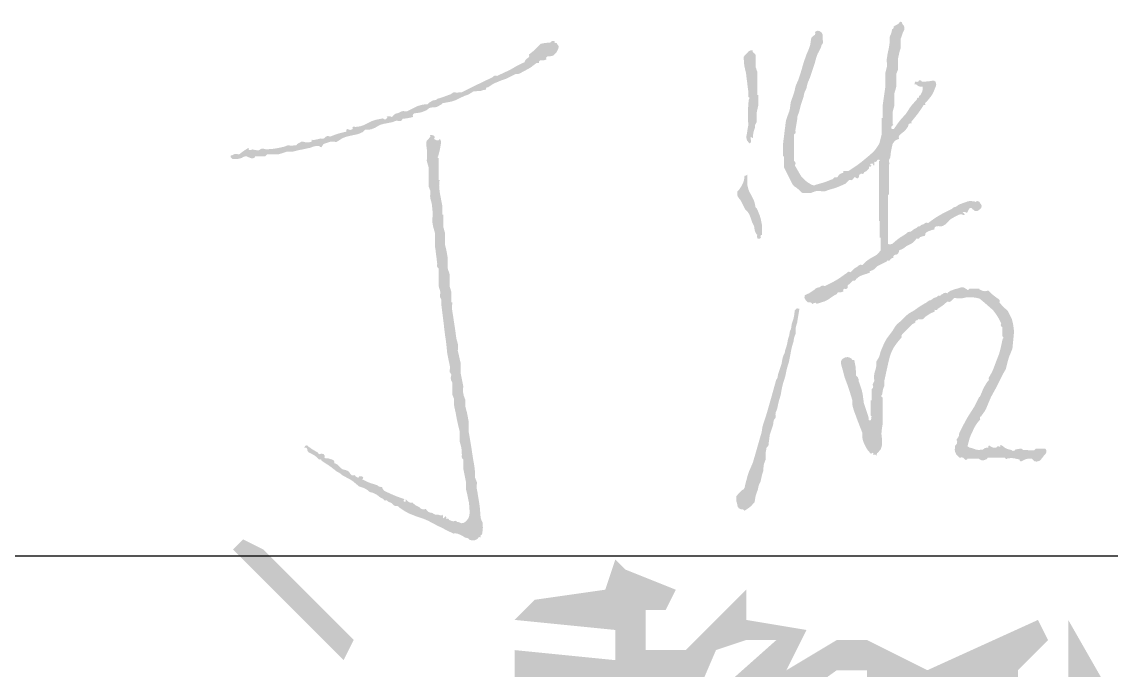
# Model space of a CAD drawing. Extents: x 4682119 to 9193858, y -786075 to -318274.
# Drawn here: x 4749026 to 4750325, y -418924 to -418151 of the extents above; entities that cross this region are included whole.
import ezdxf

# ---------------------------------------------------------------- set-up
doc = ezdxf.new("R2010")
doc.units = 0
doc.header["$LTSCALE"] = 1000
doc.header["$MEASUREMENT"] = 0
doc.layers.get('0').update_dxf_attribs({"linetype": 'CONTINUOUS'})

msp = doc.modelspace()

# ---------------------------------------------------------------- hatches: boundary and pattern name
h = msp.add_hatch(color=256)
h.dxf.hatch_style = 1
h.paths.add_polyline_path([(4749492.1, -418264.1), (4749491.7, -418262.3), (4749492, -418261.1), (4749493.2, -418259.7), (4749499.4, -418259), (4749502.6, -418258.2), (4749508.4, -418255.9), (4749510.9, -418253.7), (4749512.7, -418252.9), (4749516, -418252.6), (4749519.5, -418252.3), (4749521.3, -418251.7), (4749524.2, -418249.9), (4749525.5, -418249.3), (4749526.1, -418248.8), (4749526.9, -418247.7), (4749537.8, -418245.7), (4749543.2, -418243.9), (4749553.1, -418239), (4749557.7, -418237.4), (4749559.9, -418236.2), (4749564, -418233.6), (4749567.4, -418233.3), (4749569.2, -418233.2), (4749572.7, -418233), (4749575.2, -418232.1), (4749576.5, -418231.8), (4749579.2, -418231.4), (4749579, -418230), (4749580, -418228.8), (4749581.4, -418228.7), (4749586.3, -418225.4), (4749589, -418223.9), (4749594.5, -418221.6), (4749597.5, -418220.4), (4749599, -418219.8), (4749602.1, -418218.9), (4749606.9, -418216.5), (4749609.3, -418215.3), (4749614.1, -418212.9), (4749617.7, -418212.7), (4749619.7, -418212.1), (4749622.8, -418210.2), (4749629.7, -418206.6), (4749633, -418204.5), (4749639.1, -418199.8), (4749640.4, -418199.8), (4749641.1, -418199.8), (4749642.4, -418199.8), (4749642.2, -418198.4), (4749642.5, -418197.5), (4749643.5, -418196.5), (4749646.5, -418196.7), (4749648.2, -418196.4), (4749651.1, -418195.5), (4749650.7, -418193.5), (4749652.4, -418191.6), (4749654.4, -418191.6), (4749657.4, -418191.5), (4749659.1, -418190.8), (4749661.4, -418188.9), (4749663.3, -418186.6), (4749664.1, -418185.2), (4749665.3, -418182.4), (4749665.7, -418180.4), (4749665.4, -418179), (4749664.2, -418177.5), (4749663.5, -418176.2), (4749662.3, -418175.6), (4749660.9, -418175.8), (4749660.9, -418175), (4749660.9, -418174.5), (4749660.9, -418173.7), (4749658.6, -418173.4), (4749657.2, -418173.8), (4749655.5, -418175.3), (4749650.8, -418175.7), (4749648.5, -418176), (4749644, -418176.9), (4749638.9, -418182.3), (4749636.2, -418184.9), (4749630.4, -418189.5), (4749630.6, -418191.7), (4749629.7, -418193.3), (4749627.7, -418194.4), (4749626.3, -418195.9), (4749625.7, -418196.8), (4749625, -418198.7), (4749617.8, -418202.1), (4749614.3, -418204), (4749607.5, -418208), (4749601.4, -418210.8), (4749598.4, -418212.2), (4749592.3, -418215.1), (4749590, -418214.7), (4749588.5, -418215.2), (4749586.8, -418216.7), (4749572, -418223.8), (4749564.6, -418227.4), (4749549.8, -418234.7), (4749547.6, -418234.7), (4749546.5, -418234.8), (4749544.4, -418235.2), (4749541.5, -418234.6), (4749539.6, -418235), (4749537.3, -418236.8), (4749531.8, -418238.8), (4749529.1, -418239.8), (4749523.7, -418241.7), (4749521.7, -418242.1), (4749520.7, -418242.6), (4749519.3, -418243.9), (4749516.6, -418244.1), (4749515.1, -418244.6), (4749512.8, -418246.1), (4749511.3, -418246.9), (4749510.6, -418247.5), (4749509.5, -418248.8), (4749504.7, -418249.2), (4749502.2, -418249.7), (4749497.5, -418251), (4749492.3, -418253.6), (4749489.7, -418254.9), (4749484.5, -418257.5), (4749480.5, -418257), (4749478.2, -418257.4), (4749474.7, -418259.2), (4749471.2, -418260.2), (4749469.4, -418261.4), (4749467, -418264.1), (4749464.5, -418263.2), (4749463.1, -418263.1), (4749460.5, -418263.5), (4749461.2, -418263.7), (4749461.5, -418264.6), (4749461, -418265.2), (4749459.8, -418266.7), (4749457.7, -418266.9), (4749456.1, -418265.7), (4749447.1, -418267.5), (4749442.6, -418269.1), (4749434.4, -418273.3), (4749429.7, -418275), (4749427.3, -418275.5), (4749422.4, -418276), (4749422.3, -418275.6), (4749421.7, -418275.3), (4749421.3, -418275.5), (4749420.2, -418276), (4749419.8, -418277.1), (4749420.2, -418278.2), (4749418.3, -418279.3), (4749416.8, -418279.5), (4749414.8, -418278.8), (4749413.9, -418278.5), (4749413.2, -418278.6), (4749412.6, -418279.3), (4749412.6, -418280.2), (4749412.6, -418280.6), (4749412.6, -418281.5), (4749404.6, -418283.4), (4749400.7, -418284.6), (4749393, -418287.5), (4749390.9, -418286.8), (4749389.4, -418286.9), (4749387.5, -418288), (4749385.8, -418289.6), (4749384.3, -418290), (4749382.1, -418289.7), (4749378.2, -418290.6), (4749376.2, -418291), (4749372.3, -418291.8), (4749372, -418291.4), (4749371.7, -418291.2), (4749371.2, -418291.3), (4749371.2, -418292.2), (4749371.2, -418292.6), (4749371.2, -418293.5), (4749367.8, -418294.3), (4749365.9, -418294.4), (4749362.5, -418294), (4749360.4, -418293.3), (4749358.9, -418293.5), (4749357, -418294.6), (4749355.1, -418295.5), (4749354.1, -418296.2), (4749352.7, -418297.8), (4749350.5, -418297.9), (4749349.4, -418298), (4749347.2, -418298.4), (4749343.7, -418297.9), (4749341.8, -418298.1), (4749338.5, -418299.5), (4749329.9, -418301.3), (4749325.5, -418302), (4749316.7, -418302.7), (4749313.4, -418301.7), (4749311, -418302), (4749308, -418303.8), (4749304.9, -418303.6), (4749303.4, -418303.4), (4749300.4, -418302.7), (4749298.8, -418303.5), (4749297.8, -418303.6), (4749296, -418303.3), (4749296.4, -418302.4), (4749296.2, -418301.7), (4749295.5, -418301.1), (4749291, -418303.9), (4749288.8, -418305.5), (4749284.6, -418308.7), (4749281.1, -418308.1), (4749279.1, -418308.3), (4749275.9, -418309.8), (4749274.9, -418310), (4749274.4, -418311.1), (4749274.8, -418312), (4749275.7, -418312.9), (4749276.1, -418313.3), (4749277, -418314.2), (4749281.1, -418314.2), (4749283.3, -418314), (4749287.3, -418313.1), (4749290.7, -418311.2), (4749293.5, -418311), (4749297.1, -418312.5), (4749299.6, -418313.4), (4749301.4, -418313.3), (4749303.7, -418312), (4749303.7, -418311.6), (4749303.7, -418311.3), (4749303.7, -418310.9), (4749308.5, -418310.9), (4749310.8, -418310.9), (4749315.6, -418310.9), (4749316.5, -418310), (4749316.9, -418309.6), (4749317.8, -418308.7), (4749323.3, -418308.7), (4749326, -418308.7), (4749331.4, -418308.7), (4749335.4, -418307.4), (4749337.3, -418306.8), (4749341.2, -418305.5), (4749346.7, -418305.5), (4749349.5, -418305.2), (4749354.8, -418303.8), (4749361, -418302.6), (4749364, -418301.9), (4749370.1, -418300.6), (4749374.2, -418299), (4749376.6, -418298.7), (4749381, -418298.9), (4749381.3, -418299.8), (4749382.5, -418300.1), (4749383.2, -418299.5), (4749384, -418298.2), (4749384.5, -418297.5), (4749385.3, -418296.2), (4749388.6, -418295.1), (4749390.2, -418294.6), (4749393.5, -418293.5), (4749396.4, -418293.4), (4749397.8, -418293.5), (4749400.6, -418294), (4749407.6, -418289.5), (4749411.6, -418287.8), (4749419.7, -418285.9), (4749424.8, -418284.9), (4749427.4, -418284.1), (4749432.2, -418282), (4749433.3, -418280.9), (4749433.8, -418280.4), (4749434.9, -418279.3), (4749440, -418279.1), (4749442.7, -418278.6), (4749447.4, -418276.6), (4749451.1, -418274.3), (4749453.1, -418273.4), (4749457.2, -418272.2), (4749461.6, -418271.4), (4749463.8, -418270.9), (4749468.1, -418270.1), (4749470.9, -418268.8), (4749472.7, -418268.5), (4749475.7, -418269), (4749477.6, -418268.7), (4749478.7, -418267.9), (4749479.6, -418266.2), (4749484.6, -418265.7), (4749487.1, -418265.2)])
h.paths.add_polyline_path([(4749525.3, -418361.2), (4749524.2, -418355.6), (4749523.3, -418349.1), (4749523.2, -418345.7), (4749523.7, -418339.2), (4749523.2, -418339.2), (4749522.6, -418339.2), (4749522.6, -418328.8), (4749522.6, -418323.5), (4749522.6, -418313.1), (4749521.7, -418312.8), (4749521.4, -418311.6), (4749522, -418310.9), (4749523.6, -418304.9), (4749524.3, -418301.8), (4749525.3, -418295.7), (4749525.3, -418293.4), (4749525.1, -418292.2), (4749524.2, -418290.2), (4749522.4, -418291.8), (4749520.3, -418292), (4749518.2, -418290.8), (4749517.6, -418290.6), (4749517.2, -418289.7), (4749517.7, -418289.1), (4749517.7, -418287.5), (4749516.9, -418286.4), (4749515.5, -418285.9), (4749514, -418285.4), (4749513, -418285.5), (4749511.7, -418286.4), (4749512.4, -418286.6), (4749512.7, -418287.5), (4749512.2, -418288), (4749510.8, -418289.9), (4749510, -418290.7), (4749508.4, -418292.4), (4749507.8, -418294.5), (4749507.7, -418295.7), (4749507.9, -418297.8), (4749508.8, -418305.2), (4749508.9, -418309), (4749508.4, -418316.3), (4749509.3, -418319.4), (4749509.7, -418320.9), (4749510.6, -418324), (4749510.6, -418333.1), (4749510.6, -418337.7), (4749510.6, -418346.8), (4749511.5, -418349), (4749511.9, -418350.1), (4749512.8, -418352.3), (4749512.4, -418358.4), (4749512.8, -418361.6), (4749514.4, -418367.5), (4749515.3, -418376.2), (4749515.4, -418380.6), (4749515, -418389.3), (4749516, -418394.6), (4749516.7, -418397.2), (4749518.2, -418402.4), (4749518.2, -418408.5), (4749518.2, -418411.5), (4749518.2, -418417.6), (4749518.4, -418419.4), (4749518.5, -418420.3), (4749518.8, -418422), (4749519.6, -418429), (4749520.1, -418432.4), (4749520.9, -418439.4), (4749520.5, -418441.7), (4749521, -418443.2), (4749522.6, -418444.9), (4749522.6, -418453.1), (4749522.6, -418457.3), (4749522.6, -418465.6), (4749523.4, -418468.6), (4749523.9, -418470.1), (4749524.8, -418473.2), (4749524.1, -418476.6), (4749524.3, -418478.7), (4749525.8, -418481.9), (4749525.8, -418484.5), (4749525.8, -418485.8), (4749525.8, -418488.4), (4749526.1, -418490.2), (4749526.2, -418491), (4749526.4, -418492.8), (4749527.3, -418499.8), (4749527.7, -418503.2), (4749528.6, -418510.2), (4749529, -418514.1), (4749529.2, -418516.1), (4749529.7, -418520), (4749530.5, -418526.1), (4749531, -418529.2), (4749531.8, -418535.3), (4749532.6, -418544), (4749533.3, -418548.4), (4749535.1, -418557), (4749536, -418561.3), (4749536.1, -418563.6), (4749535.6, -418567.9), (4749536.5, -418569.2), (4749537, -418569.9), (4749537.8, -418571.2), (4749537, -418575.1), (4749537.3, -418577.4), (4749538.9, -418581), (4749538.9, -418586.7), (4749538.9, -418589.5), (4749538.9, -418595.2), (4749539.8, -418597.3), (4749540.2, -418598.4), (4749541.1, -418600.6), (4749540.9, -418606.7), (4749541.3, -418609.9), (4749542.7, -418615.9), (4749544.4, -418625.1), (4749545.4, -418629.6), (4749547.6, -418638.7), (4749547.6, -418643.5), (4749547.6, -418645.9), (4749547.6, -418650.7), (4749549.4, -418657.1), (4749549.9, -418660.4), (4749550.3, -418667), (4749550, -418669.3), (4749550.5, -418670.8), (4749552, -418672.5), (4749552, -418676.9), (4749552, -418679), (4749552, -418683.4), (4749553.3, -418689.9), (4749553.9, -418693.2), (4749555.3, -418699.7), (4749555.1, -418705.9), (4749555.4, -418709), (4749556.9, -418715), (4749558.6, -418723.4), (4749559.1, -418727.7), (4749559.6, -418736.2), (4749558.8, -418740.7), (4749557.7, -418743.1), (4749554.7, -418746.6), (4749551.9, -418748.2), (4749549.5, -418748.4), (4749546.5, -418747.1), (4749545.1, -418747.1), (4749544.2, -418746.6), (4749543.3, -418745.5), (4749540, -418746.1), (4749538.1, -418745.8), (4749535.1, -418744.4), (4749534.1, -418743.1), (4749532.8, -418742.8), (4749531.3, -418743.3), (4749531.8, -418742.1), (4749531.7, -418741), (4749530.7, -418740), (4749529.7, -418741.1), (4749529.1, -418741.7), (4749528, -418742.7), (4749527.8, -418741.2), (4749527.7, -418740.5), (4749527.4, -418738.2), (4749526.1, -418739), (4749524.6, -418739.1), (4749522.6, -418738.4), (4749519.4, -418738.4), (4749517.7, -418737.9), (4749515, -418736.2), (4749511.8, -418735.5), (4749510.2, -418734.7), (4749507.9, -418732.4), (4749507.7, -418731.7), (4749506.8, -418731.4), (4749506.2, -418731.9), (4749503.2, -418731.7), (4749501.5, -418731), (4749499.2, -418729.1), (4749495.7, -418727.4), (4749494, -418726.2), (4749491, -418723.7), (4749488.7, -418723.8), (4749487.4, -418723.4), (4749485.5, -418722.1), (4749484.7, -418721.2), (4749484.2, -418720.7), (4749483.4, -418719.9), (4749483.4, -418721), (4749483.4, -418721.5), (4749483.4, -418722.6), (4749482.5, -418722.6), (4749482.1, -418722.6), (4749481.2, -418722.6), (4749480.8, -418721.5), (4749481.2, -418720.4), (4749482.3, -418719.9), (4749472.5, -418716.4), (4749467.7, -418714.4), (4749458.3, -418710.1), (4749456.6, -418708.4), (4749455.9, -418707.4), (4749455.1, -418705.2), (4749452.5, -418705), (4749451.1, -418704.5), (4749449.1, -418703), (4749441.7, -418700.7), (4749438, -418699.3), (4749431.1, -418695.9), (4749432.2, -418695.4), (4749432.6, -418694.3), (4749432.2, -418693.2), (4749430.6, -418692.4), (4749429.5, -418692.3), (4749427.8, -418692.6), (4749427.6, -418693.6), (4749426.5, -418694.1), (4749425.6, -418693.7), (4749424.1, -418692.9), (4749423.4, -418692.3), (4749422.4, -418691), (4749420.4, -418691.5), (4749419, -418691.2), (4749417.5, -418689.9), (4749415.8, -418687.3), (4749414.4, -418686.1), (4749411.5, -418685), (4749408.1, -418684.1), (4749406.4, -418683.1), (4749403.9, -418680.7), (4749402.1, -418678.7), (4749400.9, -418677.8), (4749398.4, -418676.9), (4749398.2, -418674.8), (4749397.5, -418673.6), (4749395.7, -418672.5), (4749393.7, -418672), (4749392.7, -418671.7), (4749390.8, -418670.9), (4749389.1, -418671.2), (4749388, -418671.1), (4749386.4, -418670.3), (4749386.8, -418668.6), (4749386.5, -418667.4), (4749385.3, -418666), (4749384, -418665.7), (4749383.4, -418665.6), (4749382.1, -418665.4), (4749381, -418666.2), (4749379.2, -418665.6), (4749378.8, -418664.3), (4749373.9, -418661.5), (4749371.5, -418660), (4749366.8, -418656.7), (4749365.7, -418655.6), (4749363.8, -418655.9), (4749363, -418657.2), (4749362.6, -418657.5), (4749362.4, -418657.9), (4749362.5, -418658.3), (4749363.8, -418658.2), (4749364.7, -418658.5), (4749365.7, -418659.4), (4749366.2, -418662), (4749367.2, -418663.6), (4749369.6, -418664.9), (4749374.1, -418667.3), (4749376.2, -418668.9), (4749379.9, -418672.5), (4749381.3, -418672.2), (4749382.5, -418672.8), (4749383.2, -418674.1), (4749390.8, -418679), (4749394.5, -418681.6), (4749401.7, -418687.2), (4749404.5, -418688.6), (4749405.8, -418689.5), (4749408.2, -418691.6), (4749416.6, -418695.9), (4749420.6, -418698.6), (4749427.8, -418704.6), (4749431.7, -418705.8), (4749433.6, -418706.5), (4749437.1, -418708.4), (4749439.5, -418710.6), (4749441.1, -418711.4), (4749444.2, -418712.2), (4749447.9, -418713.9), (4749449.7, -418715.1), (4749452.9, -418717.7), (4749455.3, -418718.8), (4749456.5, -418719.6), (4749458.3, -418721.5), (4749459.8, -418721), (4749461.1, -418721.4), (4749462.1, -418722.6), (4749465.8, -418724.1), (4749467.5, -418725.3), (4749470.3, -418728), (4749472.6, -418727.7), (4749474, -418728.2), (4749475.7, -418729.7), (4749483.1, -418734.6), (4749487.1, -418736.7), (4749495.3, -418740), (4749505.2, -418743.4), (4749510.1, -418745.5), (4749519.3, -418750.4), (4749527.6, -418754.5), (4749531.7, -418756.6), (4749540, -418760.7), (4749543.1, -418760.6), (4749544.7, -418760.8), (4749547.6, -418761.8), (4749550.3, -418763.2), (4749551.6, -418763.9), (4749554.2, -418765.6), (4749556.6, -418766), (4749557.9, -418766.6), (4749559.6, -418768.3), (4749563.3, -418769), (4749565.5, -418768.8), (4749568.9, -418767.2), (4749569.7, -418765.7), (4749570.9, -418765), (4749572.7, -418765.1), (4749572.4, -418763.6), (4749573, -418762.5), (4749574.3, -418761.8), (4749575.2, -418756.2), (4749575.3, -418753.3), (4749574.9, -418747.6), (4749574, -418745.5), (4749573.5, -418744.4), (4749572.7, -418742.2), (4749571.7, -418729.9), (4749570.9, -418723.8), (4749568.9, -418711.7), (4749568, -418707), (4749567.9, -418704.5), (4749568.3, -418699.7), (4749567.4, -418697.5), (4749567, -418696.5), (4749566.1, -418694.3), (4749565.7, -418684.6), (4749565.1, -418679.8), (4749563.4, -418670.3), (4749561.6, -418658.1), (4749560.6, -418652), (4749558.5, -418639.8), (4749558.5, -418635), (4749558.5, -418632.6), (4749558.5, -418627.8), (4749557, -418619.9), (4749556.2, -418616), (4749554.2, -418608.2), (4749554.5, -418603.4), (4749554.2, -418600.8), (4749552.5, -418596.3), (4749551.7, -418592), (4749551.5, -418589.7), (4749552, -418585.4), (4749550.7, -418578.8), (4749550.1, -418575.6), (4749548.7, -418569), (4749548.7, -418564.2), (4749548.7, -418561.8), (4749548.7, -418557), (4749547.4, -418551.4), (4749546.8, -418548.5), (4749545.4, -418542.9), (4749545.7, -418537.2), (4749545.4, -418534.2), (4749543.8, -418528.7), (4749542.2, -418517), (4749541.3, -418511.1), (4749539.5, -418499.3), (4749538.6, -418493.7), (4749538.5, -418490.8), (4749538.9, -418485.2), (4749538.5, -418485.2), (4749537.8, -418485.2), (4749537.8, -418480.4), (4749537.8, -418478), (4749537.8, -418473.2), (4749537, -418470.1), (4749536.5, -418468.6), (4749535.6, -418465.6), (4749535.6, -418459.9), (4749535.6, -418457.1), (4749535.6, -418451.4), (4749534.8, -418448.8), (4749534.3, -418447.5), (4749533.5, -418444.9), (4749533.5, -418440.1), (4749533.5, -418437.7), (4749533.5, -418432.9), (4749532.4, -418426.3), (4749531.8, -418423), (4749530.2, -418416.5), (4749530.2, -418410.9), (4749530.2, -418408.1), (4749530.2, -418402.4), (4749529.3, -418399.3), (4749528.9, -418397.8), (4749528, -418394.8), (4749528, -418389.1), (4749528, -418386.3), (4749528, -418380.6), (4749527.6, -418380.6), (4749526.9, -418380.6), (4749526.9, -418376.2), (4749526.9, -418374.1), (4749526.9, -418369.7), (4749525.8, -418364.1)])
h.paths.add_polyline_path([(4749935.9, -418573.4), (4749937.3, -418566.3), (4749938.2, -418562.8), (4749940.3, -418556), (4749941.1, -418551.6), (4749941.6, -418549.4), (4749942.4, -418545.1), (4749943.4, -418539.8), (4749944.1, -418537.1), (4749945.7, -418532), (4749946.3, -418528), (4749946.9, -418526), (4749948.4, -418522.2), (4749948.2, -418516.9), (4749948.6, -418514.2), (4749950.1, -418509.1), (4749951.1, -418502.6), (4749951.7, -418499.3), (4749952.8, -418492.8), (4749951.5, -418492.5), (4749950.8, -418492.4), (4749949.5, -418492.2), (4749948.6, -418493.1), (4749948.2, -418493.5), (4749947.3, -418494.4), (4749946.4, -418501.3), (4749945.7, -418504.7), (4749943.5, -418511.3), (4749943.1, -418514.9), (4749942.7, -418516.7), (4749941.3, -418520), (4749940.8, -418523.6), (4749940.4, -418525.3), (4749939.2, -418528.7), (4749938.3, -418534), (4749937.6, -418536.7), (4749935.9, -418541.8), (4749935.4, -418544.5), (4749935, -418545.9), (4749933.7, -418548.3), (4749932.6, -418552.2), (4749932.2, -418554.2), (4749931.5, -418558.1), (4749929.8, -418563.4), (4749928.9, -418566), (4749927.2, -418571.2), (4749926.9, -418573.9), (4749926.4, -418575.4), (4749925, -418577.7), (4749920.3, -418594.7), (4749917.9, -418603.2), (4749913, -418620.2), (4749911.3, -418625.4), (4749910.4, -418628.1), (4749908.7, -418633.3), (4749908, -418638.4), (4749907.5, -418640.9), (4749906, -418645.8), (4749902.5, -418658), (4749900.8, -418664.1), (4749897.2, -418676.3), (4749892.7, -418686.7), (4749890.9, -418692.1), (4749888, -418703), (4749887.5, -418706.1), (4749886.3, -418707.9), (4749883.6, -418709.5), (4749881.2, -418712.1), (4749880, -418713.4), (4749877.6, -418716.1), (4749877.4, -418720), (4749877.6, -418722.1), (4749878.7, -418725.9), (4749879.2, -418728.8), (4749880.5, -418730.5), (4749883.1, -418731.9), (4749884.9, -418731.9), (4749886, -418732.3), (4749887.4, -418733.5), (4749892.7, -418730), (4749895.2, -418727.9), (4749899.4, -418723.1), (4749900.3, -418717.1), (4749901.1, -418714.1), (4749903.2, -418708.4), (4749904, -418704.4), (4749904.7, -418702.3), (4749906.5, -418698.6), (4749907.6, -418693.4), (4749908.2, -418690.7), (4749909.8, -418685.6), (4749910, -418680.2), (4749910.6, -418677.5), (4749912.5, -418672.5), (4749912.4, -418666.8), (4749912.6, -418663.9), (4749913.6, -418658.3), (4749914.4, -418657.5), (4749914.9, -418657), (4749915.8, -418656.2), (4749916.4, -418650.9), (4749916.8, -418648.3), (4749917.4, -418643.1), (4749919.1, -418637.9), (4749920, -418635.2), (4749921.7, -418630), (4749921.9, -418626.8), (4749922.5, -418625), (4749924.5, -418622.4), (4749924.2, -418618.4), (4749924.5, -418616.2), (4749926.1, -418612.6), (4749927.6, -418605.6), (4749928.5, -418602.1), (4749930.5, -418595.2), (4749932.1, -418586.3), (4749933.2, -418581.9)])
h.paths.add_polyline_path([(4750051.9, -418631.1), (4750051.9, -418618), (4750051.9, -418611.5), (4750051.9, -418598.4), (4750050.7, -418597.8), (4750050.5, -418596.1), (4750051.4, -418595.2), (4750052.1, -418590.7), (4750052.6, -418588.5), (4750054.1, -418584.3), (4750054, -418579.9), (4750054.2, -418577.7), (4750055.2, -418573.4), (4750056.7, -418566.4), (4750057.5, -418562.9), (4750059, -418556), (4750060.9, -418548.8), (4750062.2, -418545.2), (4750065.5, -418538.5), (4750069, -418533.6), (4750070.9, -418531.2), (4750074.8, -418526.6), (4750074.4, -418525.3), (4750074.6, -418524.4), (4750075.3, -418523.3), (4750080.3, -418518.3), (4750082.8, -418515.8), (4750087.8, -418510.8), (4750089.2, -418510.1), (4750089.8, -418509.8), (4750091.1, -418509.1), (4750090.9, -418507.7), (4750091.9, -418506.5), (4750093.3, -418506.4), (4750094.3, -418505.4), (4750095.2, -418505.1), (4750096.6, -418505.3), (4750099.2, -418505.4), (4750100.9, -418504.6), (4750102.5, -418502.6), (4750106.9, -418499.6), (4750109.2, -418498.2), (4750114, -418496.1), (4750114, -418495.2), (4750114, -418494.7), (4750114, -418493.9), (4750115.5, -418494.4), (4750116.8, -418494), (4750117.8, -418492.8), (4750122.6, -418489.6), (4750124.9, -418487.8), (4750129.2, -418484.1), (4750131.2, -418484.6), (4750132.6, -418484.3), (4750134.1, -418483), (4750135.4, -418481.7), (4750136.1, -418481), (4750137.4, -418479.7), (4750141.1, -418480.3), (4750142.9, -418480.4), (4750146.7, -418480.3), (4750150.9, -418479.3), (4750153.2, -418479.1), (4750157.5, -418479.2), (4750161.7, -418479.3), (4750163.9, -418479.7), (4750167.9, -418480.8), (4750174.3, -418486.2), (4750177.4, -418488.9), (4750183.7, -418494.4), (4750188.1, -418500.4), (4750190, -418503.6), (4750193.5, -418510.2), (4750192.8, -418511.9), (4750193.2, -418513.4), (4750194.6, -418514.6), (4750194.6, -418518.9), (4750194.6, -418521.1), (4750194.6, -418525.5), (4750195.7, -418526.1), (4750196, -418527.8), (4750195.1, -418528.7), (4750192.5, -418540.7), (4750190.8, -418546.7), (4750186.4, -418558.1), (4750183.7, -418565.3), (4750182, -418568.9), (4750178.2, -418575.6), (4750178.8, -418577.1), (4750178.4, -418578.4), (4750177.1, -418579.4), (4750173.4, -418585.4), (4750171.8, -418588.6), (4750169, -418595.2), (4750168.4, -418596.6), (4750167.9, -418597.4), (4750166.8, -418598.4), (4750164.6, -418602.8), (4750163.5, -418605), (4750161.4, -418609.3), (4750153.6, -418621.6), (4750150, -418628), (4750143.4, -418640.9), (4750142.9, -418644.2), (4750142.2, -418645.9), (4750140.1, -418648.5), (4750140.9, -418651.3), (4750140.6, -418653.2), (4750139, -418655.6), (4750138.4, -418655.8), (4750138.1, -418656.7), (4750138.5, -418657.2), (4750138, -418660.7), (4750138.2, -418662.7), (4750139.6, -418666), (4750141.3, -418667.7), (4750142.2, -418668.6), (4750143.9, -418670.3), (4750146.4, -418669.9), (4750148, -418670.4), (4750149.9, -418672), (4750150.9, -418672.9), (4750152.6, -418672.6), (4750153.2, -418671.4), (4750158.4, -418671.4), (4750161, -418671.4), (4750166.3, -418671.4), (4750169.7, -418673.3), (4750172.4, -418673.5), (4750176.1, -418672), (4750176.7, -418671.6), (4750177, -418671.1), (4750177.1, -418670.3), (4750185.4, -418670.3), (4750189.6, -418670.3), (4750197.8, -418670.3), (4750198.5, -418671.5), (4750200.1, -418671.8), (4750201.1, -418670.9), (4750206.8, -418670.8), (4750209.7, -418671.2), (4750215.3, -418672.5), (4750215.5, -418673.7), (4750216.2, -418674.4), (4750217.4, -418674.7), (4750222, -418672.3), (4750224.8, -418671.6), (4750230, -418671.4), (4750231.3, -418672.7), (4750231.9, -418673.4), (4750233.2, -418674.7), (4750235.9, -418674.9), (4750237.3, -418674.6), (4750239.8, -418673.6), (4750242.6, -418670.1), (4750244, -418668.3), (4750246.9, -418664.9), (4750247.4, -418662.7), (4750247.1, -418661.2), (4750245.8, -418659.4), (4750241.4, -418659.4), (4750239.2, -418659.4), (4750234.9, -418659.4), (4750234, -418660.3), (4750233.6, -418660.7), (4750232.7, -418661.6), (4750227.5, -418661.4), (4750224.9, -418661.3), (4750219.6, -418661.1), (4750217.8, -418659.7), (4750216.3, -418659.4), (4750214.2, -418660), (4750212.6, -418660.1), (4750211.9, -418660.2), (4750210.4, -418660.5), (4750209.1, -418662), (4750207, -418662.2), (4750205.5, -418661.1), (4750201.8, -418660.2), (4750200, -418659.6), (4750196.8, -418657.8), (4750195.2, -418656.4), (4750194.3, -418655.8), (4750192.4, -418655.1), (4750192.4, -418655.9), (4750192.4, -418656.4), (4750192.4, -418657.2), (4750191.1, -418657), (4750190.4, -418656.9), (4750189.1, -418656.7), (4750188.5, -418657.4), (4750188.1, -418657.7), (4750187.5, -418658.3), (4750184.6, -418658.4), (4750183, -418658), (4750180.4, -418656.7), (4750179.8, -418656), (4750179.1, -418655.8), (4750178.2, -418656.2), (4750178.2, -418657), (4750178.2, -418657.5), (4750178.2, -418658.3), (4750175.5, -418658.4), (4750173.9, -418658.9), (4750171.7, -418660.5), (4750166.5, -418661.1), (4750163.6, -418660.7), (4750158.6, -418658.9), (4750156.3, -418658.4), (4750155.2, -418658), (4750153.2, -418656.7), (4750155.6, -418647.5), (4750157.3, -418643), (4750161.4, -418634.4), (4750163.9, -418630.2), (4750165.3, -418628.3), (4750168.4, -418624.6), (4750167.9, -418623.1), (4750168.3, -418621.8), (4750169.5, -418620.8), (4750173.7, -418614.9), (4750175.5, -418611.7), (4750178.2, -418605), (4750181.1, -418598.3), (4750182.8, -418595), (4750186.4, -418588.6), (4750188.6, -418584.3), (4750189.7, -418582.1), (4750191.9, -418577.7), (4750194.5, -418572.4), (4750195.9, -418569.8), (4750198.9, -418564.7), (4750201.3, -418554.9), (4750202.8, -418550), (4750206.6, -418540.7), (4750206.9, -418539), (4750207, -418538.1), (4750207.1, -418536.4), (4750207.8, -418529.8), (4750208.1, -418526.6), (4750208.7, -418520), (4750208, -418513.9), (4750207.5, -418510.8), (4750206, -418504.8), (4750204, -418500.8), (4750203.1, -418498.9), (4750201.1, -418495), (4750196.9, -418491.4), (4750194.9, -418489.4), (4750191.3, -418485.2), (4750191.8, -418483.4), (4750191.2, -418481.9), (4750189.7, -418480.8), (4750184.8, -418477.2), (4750182.5, -418475.3), (4750178.2, -418471), (4750174.1, -418471.8), (4750171.7, -418471.5), (4750167.2, -418469.6), (4750167.3, -418468.8), (4750162.6, -418468.8), (4750160.2, -418468.8), (4750155.4, -418468.8), (4750154.7, -418470), (4750153.1, -418470.3), (4750152.1, -418469.4), (4750148.7, -418467.3), (4750146, -418467), (4750142.3, -418468.3), (4750138.3, -418469.3), (4750136.3, -418470), (4750132.5, -418471.5), (4750131.1, -418472.5), (4750130.4, -418473), (4750129.2, -418474.3), (4750126.9, -418473.6), (4750125.2, -418473.9), (4750123.2, -418475.4), (4750122, -418475.9), (4750121.4, -418476.4), (4750120.5, -418477.5), (4750119, -418477), (4750117.7, -418477.4), (4750116.7, -418478.6), (4750113.7, -418479.7), (4750112.2, -418480.5), (4750109.6, -418482.4), (4750107.7, -418482.8), (4750106.7, -418483.3), (4750105.3, -418484.6), (4750099, -418488.3), (4750095.9, -418490.2), (4750090, -418494.4), (4750083.1, -418498.5), (4750079.8, -418501.1), (4750074.2, -418506.9), (4750069.3, -418511), (4750067.2, -418513.5), (4750063.9, -418518.9), (4750057.1, -418528), (4750054.2, -418533), (4750049.7, -418543.4), (4750048.3, -418548.7), (4750047.2, -418551.3), (4750044.3, -418556), (4750044.4, -418560.8), (4750044.1, -418563.3), (4750042.6, -418567.9), (4750041.8, -418572.2), (4750041.7, -418574.5), (4750042.1, -418578.8), (4750041.2, -418580.6), (4750040.8, -418581.4), (4750039.9, -418583.2), (4750040.8, -418585.2), (4750040.4, -418587.1), (4750038.8, -418588.6), (4750038.8, -418593.9), (4750038.8, -418596.5), (4750038.8, -418601.7), (4750037.7, -418601.7), (4750037.7, -418609.1), (4750037.7, -418612.8), (4750037.7, -418620.2), (4750038.6, -418620.5), (4750038.9, -418621.7), (4750038.3, -418622.4), (4750038.4, -418623.7), (4750038.3, -418624.5), (4750037.7, -418625.7), (4750036.9, -418625.7), (4750036.4, -418625.7), (4750035.6, -418625.7), (4750035.2, -418622.6), (4750034.9, -418621), (4750033.9, -418618), (4750032.2, -418612.8), (4750031.3, -418610.2), (4750029.6, -418605), (4750028.2, -418594.5), (4750027, -418589.3), (4750023.6, -418579.4), (4750023.2, -418576.3), (4750022.4, -418574.6), (4750020.3, -418572.3), (4750020, -418564.8), (4750019.6, -418561.1), (4750018.1, -418553.8), (4750016.7, -418554), (4750015.5, -418553.4), (4750014.9, -418552.1), (4750012.1, -418550.7), (4750010.4, -418550.4), (4750007.2, -418550.5), (4750007.2, -418551), (4750006.6, -418551.3), (4750006.2, -418551.1), (4750003.6, -418553), (4750002.5, -418554.9), (4750002.3, -418558.1), (4750004.1, -418564.7), (4750005, -418567.9), (4750006.7, -418574.5), (4750010.8, -418585.5), (4750012.6, -418591), (4750016, -418602.2), (4750015.9, -418606.9), (4750016.3, -418609.3), (4750017.6, -418613.7), (4750021.6, -418624.6), (4750023.7, -418630.1), (4750027.9, -418640.9), (4750027.8, -418645.7), (4750028.1, -418648.3), (4750029.6, -418652.9), (4750032.4, -418658.5), (4750034.2, -418661.2), (4750038.3, -418666), (4750038.8, -418664.9), (4750039.9, -418664.4), (4750041, -418664.9), (4750041, -418665.7), (4750041, -418666.2), (4750041, -418667), (4750042.8, -418666.7), (4750044, -418667), (4750045.4, -418668.1), (4750044.9, -418666.3), (4750045.5, -418664.8), (4750047, -418663.8), (4750047.8, -418662.3), (4750048.4, -418661.6), (4750049.7, -418660.5), (4750051, -418656.3), (4750051.4, -418654), (4750051.4, -418649.6), (4750050.6, -418642.3), (4750050.7, -418638.4)])
h.paths.add_polyline_path([(4750010.6, -418464.4), (4750012.1, -418463.4), (4750013.9, -418461.6), (4750014.8, -418460.8), (4750016.5, -418459), (4750018.1, -418459.4), (4750019.5, -418458.8), (4750020.3, -418457.4), (4750023.8, -418454.5), (4750025.9, -418453.4), (4750030.1, -418451.9), (4750032.7, -418451.1), (4750034, -418450.6), (4750036.6, -418449.8), (4750036.6, -418449.1), (4750036.6, -418448.1), (4750040.5, -418446.5), (4750042.4, -418445.2), (4750045.4, -418442.1), (4750049.7, -418440), (4750051.9, -418438.9), (4750056.3, -418436.7), (4750056.9, -418436.3), (4750057.2, -418435.8), (4750057.3, -418435.1), (4750058.8, -418435.6), (4750060.2, -418435.2), (4750061.2, -418434), (4750062.5, -418432.8), (4750063.3, -418432.4), (4750065, -418431.8), (4750064.8, -418430.4), (4750065.1, -418429.5), (4750066.1, -418428.5), (4750068.7, -418428.1), (4750070.2, -418427), (4750071.5, -418424.7), (4750071.5, -418424.1), (4750071.5, -418423.1), (4750075.2, -418421.7), (4750077.1, -418420.6), (4750080.2, -418418.2), (4750085.8, -418415.4), (4750088.5, -418413.5), (4750092.7, -418408.9), (4750094.4, -418409.3), (4750095.7, -418408.7), (4750096.6, -418407.3), (4750098.9, -418406.6), (4750100.1, -418406.3), (4750102.5, -418405.7), (4750103.1, -418402.9), (4750104.4, -418401.4), (4750106.9, -418400.2), (4750109.7, -418399.2), (4750111.1, -418398.7), (4750114, -418398), (4750113.8, -418396.7), (4750114.1, -418395.8), (4750115.1, -418394.8), (4750116.7, -418394.4), (4750118.3, -418394.2), (4750121.9, -418394.5), (4750124, -418393.9), (4750127, -418392), (4750131.7, -418387.1), (4750134.6, -418384.9), (4750140.7, -418381.7), (4750142.9, -418380.6), (4750144.2, -418380.2), (4750146.7, -418380.1), (4750147.6, -418381), (4750149, -418381), (4750149.9, -418380.1), (4750148.8, -418379), (4750148.3, -418378.4), (4750147.2, -418377.3), (4750149.4, -418377.3), (4750150.6, -418377.5), (4750152.6, -418378.4), (4750153.7, -418376.3), (4750154.3, -418375.2), (4750155.4, -418373), (4750156.9, -418372.5), (4750158.2, -418372.8), (4750159.2, -418374.1), (4750160.4, -418374.7), (4750161, -418375.1), (4750161.9, -418376.2), (4750164.2, -418376.3), (4750165.5, -418375.9), (4750167.3, -418374.6), (4750168.2, -418373.7), (4750168.7, -418373.3), (4750169.5, -418372.4), (4750170.1, -418370.3), (4750169.8, -418368.8), (4750168.4, -418367), (4750167.4, -418365.2), (4750166.1, -418364.5), (4750164.1, -418364.3), (4750163.8, -418365.1), (4750162.6, -418365.4), (4750161.9, -418364.8), (4750156.7, -418364.2), (4750153.8, -418364.6), (4750148.8, -418366.4), (4750144.7, -418367.8), (4750142.6, -418368.8), (4750139, -418371.3), (4750137.1, -418371.7), (4750136.1, -418372.2), (4750134.7, -418373.5), (4750130.3, -418375.7), (4750128.1, -418376.8), (4750123.8, -418379), (4750116.6, -418383.2), (4750113.1, -418385.5), (4750106.4, -418390.4), (4750104.1, -418390.1), (4750102.6, -418390.5), (4750100.9, -418392), (4750099, -418392.4), (4750098, -418392.9), (4750096.6, -418394.2), (4750094.6, -418394.6), (4750093.6, -418395.1), (4750092.2, -418396.4), (4750089.4, -418397.8), (4750088.1, -418398.7), (4750085.7, -418400.8), (4750083, -418401.1), (4750081.6, -418401.7), (4750079.7, -418403.5), (4750072.8, -418407.8), (4750069.5, -418410.2), (4750063.3, -418415.5), (4750061.8, -418415.7), (4750061, -418415.8), (4750059.5, -418416), (4750059.3, -418415.6), (4750058.9, -418415.4), (4750058.4, -418415.5), (4750058.4, -418391.9), (4750058.4, -418380.2), (4750058.4, -418356.6), (4750059.5, -418356.6), (4750059.5, -418342.3), (4750059.5, -418335.1), (4750059.5, -418320.7), (4750060, -418320.6), (4750060.3, -418320), (4750060.1, -418319.6), (4750059.5, -418316.6), (4750059.8, -418314.8), (4750061.2, -418312), (4750061.9, -418305.6), (4750062.5, -418302.5), (4750063.9, -418296.2), (4750066.1, -418293), (4750067.9, -418291.6), (4750071.5, -418290.2), (4750071.2, -418288), (4750071.6, -418286.5), (4750073.1, -418284.8), (4750077.3, -418281.5), (4750079.2, -418279.6), (4750082.4, -418275.5), (4750082.6, -418273.2), (4750084.4, -418271.6), (4750086.7, -418271.7), (4750086.2, -418270.2), (4750086.6, -418268.9), (4750087.8, -418267.9), (4750093.4, -418260.9), (4750096, -418257.3), (4750100.9, -418249.9), (4750101.8, -418249.9), (4750102.2, -418249.9), (4750103.1, -418249.9), (4750102.6, -418248.1), (4750103.2, -418246.6), (4750104.7, -418245.6), (4750110.1, -418238.9), (4750112.4, -418235), (4750115.6, -418227), (4750115.9, -418225.1), (4750115.7, -418224), (4750115.1, -418222.1), (4750114.4, -418221.5), (4750114.1, -418221.2), (4750113.4, -418220.5), (4750107.6, -418221.4), (4750104.6, -418221.7), (4750098.7, -418222.1), (4750098.1, -418220.8), (4750096.9, -418220.3), (4750095.5, -418220.5), (4750094.3, -418221.9), (4750092.8, -418222.3), (4750091.1, -418221.6), (4750090.3, -418223.2), (4750090.2, -418224.2), (4750090.4, -418225.4), (4750091.7, -418225), (4750092.2, -418225.4), (4750094.8, -418227.3), (4750096.6, -418227.9), (4750099.8, -418228.1), (4750099.6, -418232.2), (4750099, -418234.3), (4750097.1, -418237.9), (4750095.8, -418238.6), (4750095.2, -418239.8), (4750095.5, -418241.2), (4750094.1, -418241), (4750092.9, -418242), (4750092.7, -418243.4), (4750087.2, -418249.4), (4750084.6, -418252.8), (4750080.2, -418259.7), (4750073.9, -418266.8), (4750070.9, -418270.5), (4750065.5, -418278.2), (4750064.4, -418278.2), (4750063.9, -418278.2), (4750062.8, -418278.2), (4750062.3, -418276.4), (4750062.9, -418274.9), (4750064.4, -418273.9), (4750064.7, -418273.5), (4750064.4, -418272.8), (4750063.9, -418272.8), (4750063.9, -418267.1), (4750063.9, -418264.3), (4750063.9, -418258.6), (4750064.7, -418255.1), (4750065.2, -418253.4), (4750066.1, -418249.9), (4750066.1, -418244.2), (4750066.1, -418241.4), (4750066.1, -418235.8), (4750066.9, -418232.7), (4750067.4, -418231.2), (4750068.2, -418228.1), (4750068.2, -418222), (4750068.2, -418219), (4750068.2, -418212.9), (4750069.1, -418210.7), (4750069.5, -418209.6), (4750070.4, -418207.4), (4750070.4, -418202.2), (4750070.4, -418199.6), (4750070.4, -418194.4), (4750071.5, -418189.1), (4750072.1, -418186.5), (4750073.7, -418181.3), (4750073.7, -418176.9), (4750073.7, -418174.8), (4750073.7, -418170.4), (4750074.8, -418167.4), (4750075.3, -418165.8), (4750076.4, -418162.8), (4750077.8, -418160), (4750078, -418158.2), (4750077.5, -418155.2), (4750076, -418153.7), (4750075.4, -418152.7), (4750074.8, -418150.8), (4750073.3, -418150.5), (4750072.2, -418151.1), (4750071.5, -418152.4), (4750069, -418154.1), (4750067.6, -418154.8), (4750065, -418156.2), (4750065.2, -418157.7), (4750064.6, -418158.8), (4750063.3, -418159.5), (4750062.6, -418163.1), (4750062, -418164.8), (4750060.6, -418168.2), (4750060.2, -418176.6), (4750059.6, -418180.7), (4750057.9, -418188.9), (4750057, -418194.5), (4750056.9, -418197.4), (4750057.3, -418203.1), (4750056.5, -418206.6), (4750056, -418208.3), (4750055.2, -418211.8), (4750055.2, -418218.5), (4750055.2, -418221.9), (4750055.2, -418228.7), (4750054.9, -418230.2), (4750054.8, -418231), (4750054.6, -418232.5), (4750053.7, -418238.6), (4750053.3, -418241.6), (4750052.4, -418247.7), (4750052.2, -418249.3), (4750052.1, -418250), (4750051.9, -418251.5), (4750051.9, -418257), (4750051.9, -418259.7), (4750051.9, -418265.2), (4750050.8, -418265.2), (4750050.8, -418273), (4750050.8, -418276.9), (4750050.8, -418284.8), (4750049.8, -418289.1), (4750049.2, -418291.3), (4750048.1, -418295.7), (4750043.7, -418302.4), (4750041, -418305.6), (4750035, -418310.9), (4750026, -418318.3), (4750021.3, -418321.8), (4750011.6, -418328.3), (4750009, -418328.3), (4750007.7, -418328.3), (4750005.1, -418328.3), (4750005.1, -418329.2), (4750005.1, -418329.6), (4750005.1, -418330.5), (4750001.7, -418331.7), (4750000, -418333), (4749998, -418336), (4749995.6, -418335.8), (4749994.1, -418336.4), (4749992.5, -418338.1), (4749984.8, -418341.1), (4749980.9, -418342.4), (4749972.9, -418344.7), (4749971.1, -418345.4), (4749970, -418345.5), (4749968, -418345.2), (4749962.3, -418341.8), (4749959.6, -418339.7), (4749955, -418334.9), (4749951.9, -418329.7), (4749950.4, -418327), (4749947.3, -418321.8), (4749948.2, -418319.7), (4749947.8, -418317.9), (4749946.3, -418316.3), (4749946.3, -418303.7), (4749946.3, -418297.4), (4749946.3, -418284.8), (4749947.8, -418283.7), (4749948.3, -418282.2), (4749947.9, -418280.4), (4749948.8, -418275.2), (4749949.2, -418272.6), (4749950.1, -418267.3), (4749950.4, -418263.8), (4749950.9, -418261.9), (4749952.2, -418258.6), (4749954.1, -418251.1), (4749955.2, -418247.4), (4749957.7, -418240.1), (4749958.5, -418236), (4749959.1, -418234), (4749961, -418230.3), (4749962.2, -418224.9), (4749963.1, -418222.3), (4749965.3, -418217.2), (4749967.5, -418210.7), (4749968.6, -418207.4), (4749970.8, -418200.9), (4749973, -418192.8), (4749974.5, -418188.8), (4749978.4, -418181.3), (4749979, -418178.9), (4749979.6, -418177.7), (4749981.1, -418175.8), (4749980.6, -418171.9), (4749980.5, -418170), (4749980.6, -418166), (4749979.6, -418163.9), (4749978.7, -418162.9), (4749976.7, -418161.7), (4749974.6, -418161.2), (4749973.1, -418161.5), (4749971.3, -418162.8), (4749971.8, -418164.6), (4749971.2, -418166.1), (4749969.7, -418167.1), (4749968.6, -418168.2), (4749968, -418168.8), (4749966.9, -418169.9), (4749965.6, -418178.2), (4749964.3, -418182.3), (4749961, -418190), (4749959.2, -418195.2), (4749958.3, -418197.8), (4749956.6, -418203.1), (4749956.2, -418204.8), (4749955.9, -418205.7), (4749955.5, -418207.4), (4749953.8, -418212.7), (4749952.9, -418215.3), (4749951.2, -418220.5), (4749948.9, -418225.5), (4749948, -418228.2), (4749946.8, -418233.6), (4749945.1, -418238.8), (4749944.2, -418241.4), (4749942.4, -418246.6), (4749941.5, -418253.8), (4749940.6, -418257.4), (4749938.1, -418264.1), (4749936.8, -418268.3), (4749936.4, -418270.5), (4749935.9, -418275), (4749935, -418281.9), (4749934.6, -418285.4), (4749933.7, -418292.4), (4749933.5, -418294.1), (4749933.4, -418295), (4749933.2, -418296.7), (4749933.2, -418302.4), (4749933.2, -418305.2), (4749933.2, -418310.9), (4749933.6, -418310.9), (4749934.3, -418310.9), (4749934.3, -418316.1), (4749934.3, -418318.7), (4749934.3, -418324), (4749934.5, -418324.4), (4749934.6, -418324.6), (4749934.8, -418325.1), (4749937.9, -418331.2), (4749939.4, -418334.2), (4749942.4, -418340.3), (4749944.6, -418344.4), (4749946.3, -418346.4), (4749950.1, -418349), (4749952.5, -418351.2), (4749953.7, -418352.3), (4749956.1, -418354.5), (4749960.4, -418354.5), (4749962.6, -418354.5), (4749966.9, -418354.5), (4749971.5, -418352.7), (4749974.1, -418352.2), (4749978.9, -418352.3), (4749979, -418352.8), (4749979.6, -418353.1), (4749980, -418352.8), (4749982.9, -418352.7), (4749984.4, -418352.3), (4749987.1, -418351.2), (4749995.5, -418348.7), (4749999.7, -418347.1), (4750007.8, -418343.6), (4750009.5, -418341.8), (4750010.4, -418341), (4750012.1, -418339.2), (4750014.5, -418339.4), (4750016, -418338.8), (4750017.6, -418337), (4750018.1, -418336), (4750019.5, -418335.8), (4750020.3, -418336.5), (4750021.4, -418337.3), (4750022.8, -418337), (4750023.6, -418336), (4750023.8, -418333.9), (4750024.5, -418332.7), (4750026.3, -418331.6), (4750027.9, -418332), (4750029.3, -418331.4), (4750030.1, -418330), (4750032.6, -418328.6), (4750033.7, -418327.7), (4750035.6, -418325.6), (4750035.6, -418324.5), (4750035.6, -418324), (4750035.6, -418322.9), (4750036.8, -418323.3), (4750037.8, -418323.1), (4750038.8, -418322.3), (4750037.8, -418321.8), (4750037.3, -418320.7), (4750037.7, -418319.6), (4750039, -418319.6), (4750039.7, -418319.6), (4750041, -418319.6), (4750040.5, -418320.5), (4750041.1, -418321.7), (4750042.1, -418321.8), (4750042.1, -418320), (4750042.1, -418319.2), (4750042.1, -418317.4), (4750043.5, -418317.7), (4750044.7, -418317.1), (4750045.4, -418315.8), (4750046.3, -418314.9), (4750047.7, -418314.9), (4750048.6, -418315.8), (4750048.3, -418316.4), (4750047.5, -418316.3), (4750047.5, -418345.1), (4750047.5, -418359.5), (4750047.5, -418388.2), (4750048, -418388.2), (4750048.6, -418388.2), (4750048.6, -418396.1), (4750048.6, -418400), (4750048.6, -418407.8), (4750049.1, -418407.8), (4750049.7, -418407.8), (4750049.7, -418413.9), (4750049.7, -418417), (4750049.7, -418423.1), (4750046.1, -418427.3), (4750043.8, -418429.2), (4750038.8, -418431.8), (4750034.1, -418434.8), (4750031.9, -418436.6), (4750027.9, -418440.5), (4750025.7, -418440.2), (4750024.2, -418440.6), (4750022.5, -418442.1), (4750018.7, -418444.5), (4750016.9, -418446), (4750013.8, -418449.2), (4750011.9, -418448.5), (4750010.3, -418448.9), (4750008.9, -418450.3), (4749999.1, -418457.2), (4749993.9, -418460.2), (4749983.3, -418465.6), (4749980.6, -418465.1), (4749978.8, -418465.5), (4749976.7, -418467.2), (4749974.1, -418467.5), (4749972.7, -418468.2), (4749970.8, -418469.9), (4749966.4, -418472.9), (4749964.1, -418474.3), (4749959.3, -418476.5), (4749959, -418477.7), (4749958.9, -418478.4), (4749958.8, -418479.7), (4749960.1, -418482.2), (4749961, -418483.3), (4749963.1, -418485.2), (4749965.5, -418485), (4749967, -418485.6), (4749968.6, -418487.3), (4749969.8, -418485.8), (4749971.9, -418485.6), (4749973.5, -418486.8), (4749982.5, -418484), (4749986.9, -418481.8), (4749994.7, -418476.5), (4749996.6, -418475.7), (4749997.5, -418474.9), (4749998.5, -418473.2), (4750001.2, -418473.2), (4750002.6, -418473), (4750005.1, -418472.1), (4750004.9, -418470.7), (4750005.2, -418469.8), (4750006.2, -418468.8), (4750007.9, -418469.2), (4750009.1, -418468.9), (4750010.5, -418467.7), (4750010.1, -418465.9)])
h.paths.add_polyline_path([(4749902.7, -418374.6), (4749902.1, -418373.4), (4749901.6, -418372.7), (4749900.5, -418371.9), (4749899.3, -418366), (4749898.3, -418363.1), (4749895.6, -418357.7), (4749893, -418353), (4749892, -418350.4), (4749890.7, -418345.2), (4749890.7, -418340.2), (4749890.7, -418337.7), (4749890.7, -418332.7), (4749889.7, -418333.6), (4749888.8, -418333.9), (4749887.4, -418333.8), (4749886.7, -418339.4), (4749885.8, -418342.3), (4749883.1, -418347.4), (4749881.6, -418349.7), (4749880.7, -418350.9), (4749878.7, -418352.8), (4749878.6, -418356.7), (4749879.3, -418358.9), (4749881.4, -418362.1), (4749881.9, -418362.5), (4749882.5, -418363.2), (4749884.7, -418367.5), (4749885.8, -418369.7), (4749888, -418374.1), (4749891.3, -418377.5), (4749892.7, -418379.5), (4749894.5, -418383.9), (4749895.9, -418388.3), (4749896.8, -418390.5), (4749898.9, -418394.8), (4749899.3, -418398.6), (4749899.9, -418400.6), (4749901.6, -418404), (4749902.3, -418404.2), (4749902.6, -418405.1), (4749902.1, -418405.7), (4749902.3, -418407), (4749902.4, -418407.6), (4749902.7, -418408.9), (4749904.4, -418409.3), (4749905.6, -418409), (4749907, -418407.8), (4749906.3, -418406.7), (4749906.8, -418405), (4749908.1, -418404.6), (4749908.1, -418399.8), (4749908.1, -418397.4), (4749908.1, -418392.6), (4749906.6, -418385.2), (4749905.5, -418381.6)])
h.paths.add_polyline_path([(4749901.6, -418259.7), (4749902.5, -418255.8), (4749902.9, -418253.8), (4749903.8, -418249.9), (4749903.8, -418245.1), (4749903.8, -418242.7), (4749903.8, -418237.9), (4749903.3, -418237.9), (4749902.7, -418237.9), (4749902.7, -418227), (4749902.7, -418221.6), (4749902.7, -418210.7), (4749901.8, -418208.1), (4749901.4, -418206.8), (4749900.5, -418204.2), (4749900.5, -418198.5), (4749900.5, -418195.7), (4749900.5, -418190), (4749899.4, -418188.5), (4749898.7, -418187.9), (4749897.2, -418186.7), (4749897.2, -418185.9), (4749897.2, -418185.4), (4749897.2, -418184.6), (4749895, -418184.5), (4749893.7, -418184.9), (4749891.8, -418186.2), (4749889.6, -418188.6), (4749888.5, -418189.8), (4749886.3, -418192.2), (4749886.7, -418200.1), (4749887.3, -418204.1), (4749889.1, -418211.8), (4749889.9, -418218.8), (4749890.4, -418222.2), (4749891.2, -418229.2), (4749891.5, -418231), (4749891.6, -418231.8), (4749891.8, -418233.6), (4749891.8, -418236.2), (4749891.8, -418237.5), (4749891.8, -418240.1), (4749893, -418240.7), (4749893.2, -418242.4), (4749892.3, -418243.4), (4749891.4, -418255.5), (4749891.3, -418261.7), (4749891.8, -418273.9), (4749891.6, -418275.2), (4749891.5, -418275.8), (4749891.2, -418277.1), (4749890.6, -418281.1), (4749890.3, -418283), (4749889.6, -418286.9), (4749889.7, -418290.2), (4749890.4, -418292), (4749892.3, -418294.6), (4749892.8, -418295), (4749893.4, -418295.7), (4749894, -418294.7), (4749895.1, -418294.6), (4749895, -418292.4), (4749894.9, -418291.3), (4749894.4, -418288.5), (4749895.6, -418288.1), (4749896.2, -418288.6), (4749896.4, -418289), (4749896.8, -418289.2), (4749897.2, -418289.1), (4749897.7, -418283.8), (4749898.3, -418281.1), (4749900, -418276), (4749900, -418273.8), (4749900.4, -418272.5), (4749901.6, -418270.6), (4749901.6, -418266.2), (4749901.6, -418264.1)])
h = msp.add_hatch(color=0)
h.dxf.hatch_style = 1
h.paths.add_polyline_path([(4749313.3, -418779.7), (4749289.3, -418767.7), (4749277.3, -418779.7), (4749409.3, -418911.7), (4749421.3, -418887.7)])
h = msp.add_hatch(color=0)
h.dxf.hatch_style = 1
h.paths.add_polyline_path([(4749805.3, -418827.7), (4749745.3, -418803.7), (4749733.3, -418791.7), (4749721.3, -418827.7), (4749637.3, -418839.7), (4749613.3, -418863.7), (4749733.3, -418875.7), (4749733.3, -418911.7), (4749613.3, -418899.7), (4749613.3, -418935.7), (4749733.3, -418935.7), (4749733.3, -418983.7), (4749709.3, -418971.7), (4749589.3, -419043.7), (4749637.3, -419055.7), (4749721.3, -419031.7), (4749685.3, -419127.7), (4749685.3, -419223.7), (4749709.3, -419247.7), (4749721.3, -419127.7), (4749745.3, -419175.7), (4749769.3, -419163.7), (4749745.3, -419127.7), (4749745.3, -419079.7), (4749769.3, -419055.7), (4749781.3, -419163.7), (4749757.3, -419175.7), (4749793.3, -419199.7), (4749817.3, -419163.7), (4749805.3, -419031.7), (4749877.3, -419007.7), (4749901.3, -419031.7), (4749925.3, -419019.7), (4749853.3, -419091.7), (4749877.3, -419115.7), (4749913.3, -419091.7), (4749925.3, -419235.7), (4749913.3, -419259.7), (4749889.3, -419211.7), (4749877.3, -419259.7), (4749913.3, -419307.7), (4749949.3, -419295.7), (4749949.3, -419103.7), (4749973.3, -419103.7), (4750021.3, -419055.7), (4750069.3, -418959.7), (4750177.3, -418935.7), (4750177.3, -418959.7), (4750141.3, -418947.7), (4750057.3, -419091.7), (4750081.3, -419103.7), (4750117.3, -419043.7), (4750165.3, -419007.7), (4750177.3, -419115.7), (4750225.3, -419115.7), (4750213.3, -419007.7), (4750261.3, -419019.7), (4750285.3, -418995.7), (4750321.3, -418995.7), (4750321.3, -418947.7), (4750273.3, -418863.7), (4750273.3, -418959.7), (4750261.3, -418983.7), (4750213.3, -418971.7), (4750213.3, -418923.7), (4750249.3, -418887.7), (4750237.3, -418863.7), (4750105.3, -418923.7), (4750033.3, -418887.7), (4749997.3, -418887.7), (4749937.3, -418923.7), (4749961.3, -418875.7), (4749889.3, -418863.7), (4749889.3, -418827.7), (4749817.3, -418899.7), (4749769.3, -418899.7), (4749769.3, -418851.7), (4749793.3, -418851.7)])
h.paths.add_polyline_path([(4749781.3, -418959.7), (4749793.3, -418959.7), (4749769.3, -418983.7)], flags=16)
h.paths.add_polyline_path([(4749853.3, -418899.7), (4749889.3, -418887.7), (4749925.3, -418887.7), (4749817.3, -418983.7)], flags=16)
h.paths.add_polyline_path([(4749913.3, -418983.7), (4749997.3, -418923.7), (4750033.3, -418923.7), (4750033.3, -418959.7), (4749961.3, -419079.7), (4749949.3, -419067.7), (4749985.3, -419019.7), (4749973.3, -418971.7)], flags=16)

# ---------------------------------------------------------------- linework, layer by layer
msp.add_line((4747219.5, -418787.3), (4752719.5, -418787.3))

doc.saveas('drawing.dxf')
